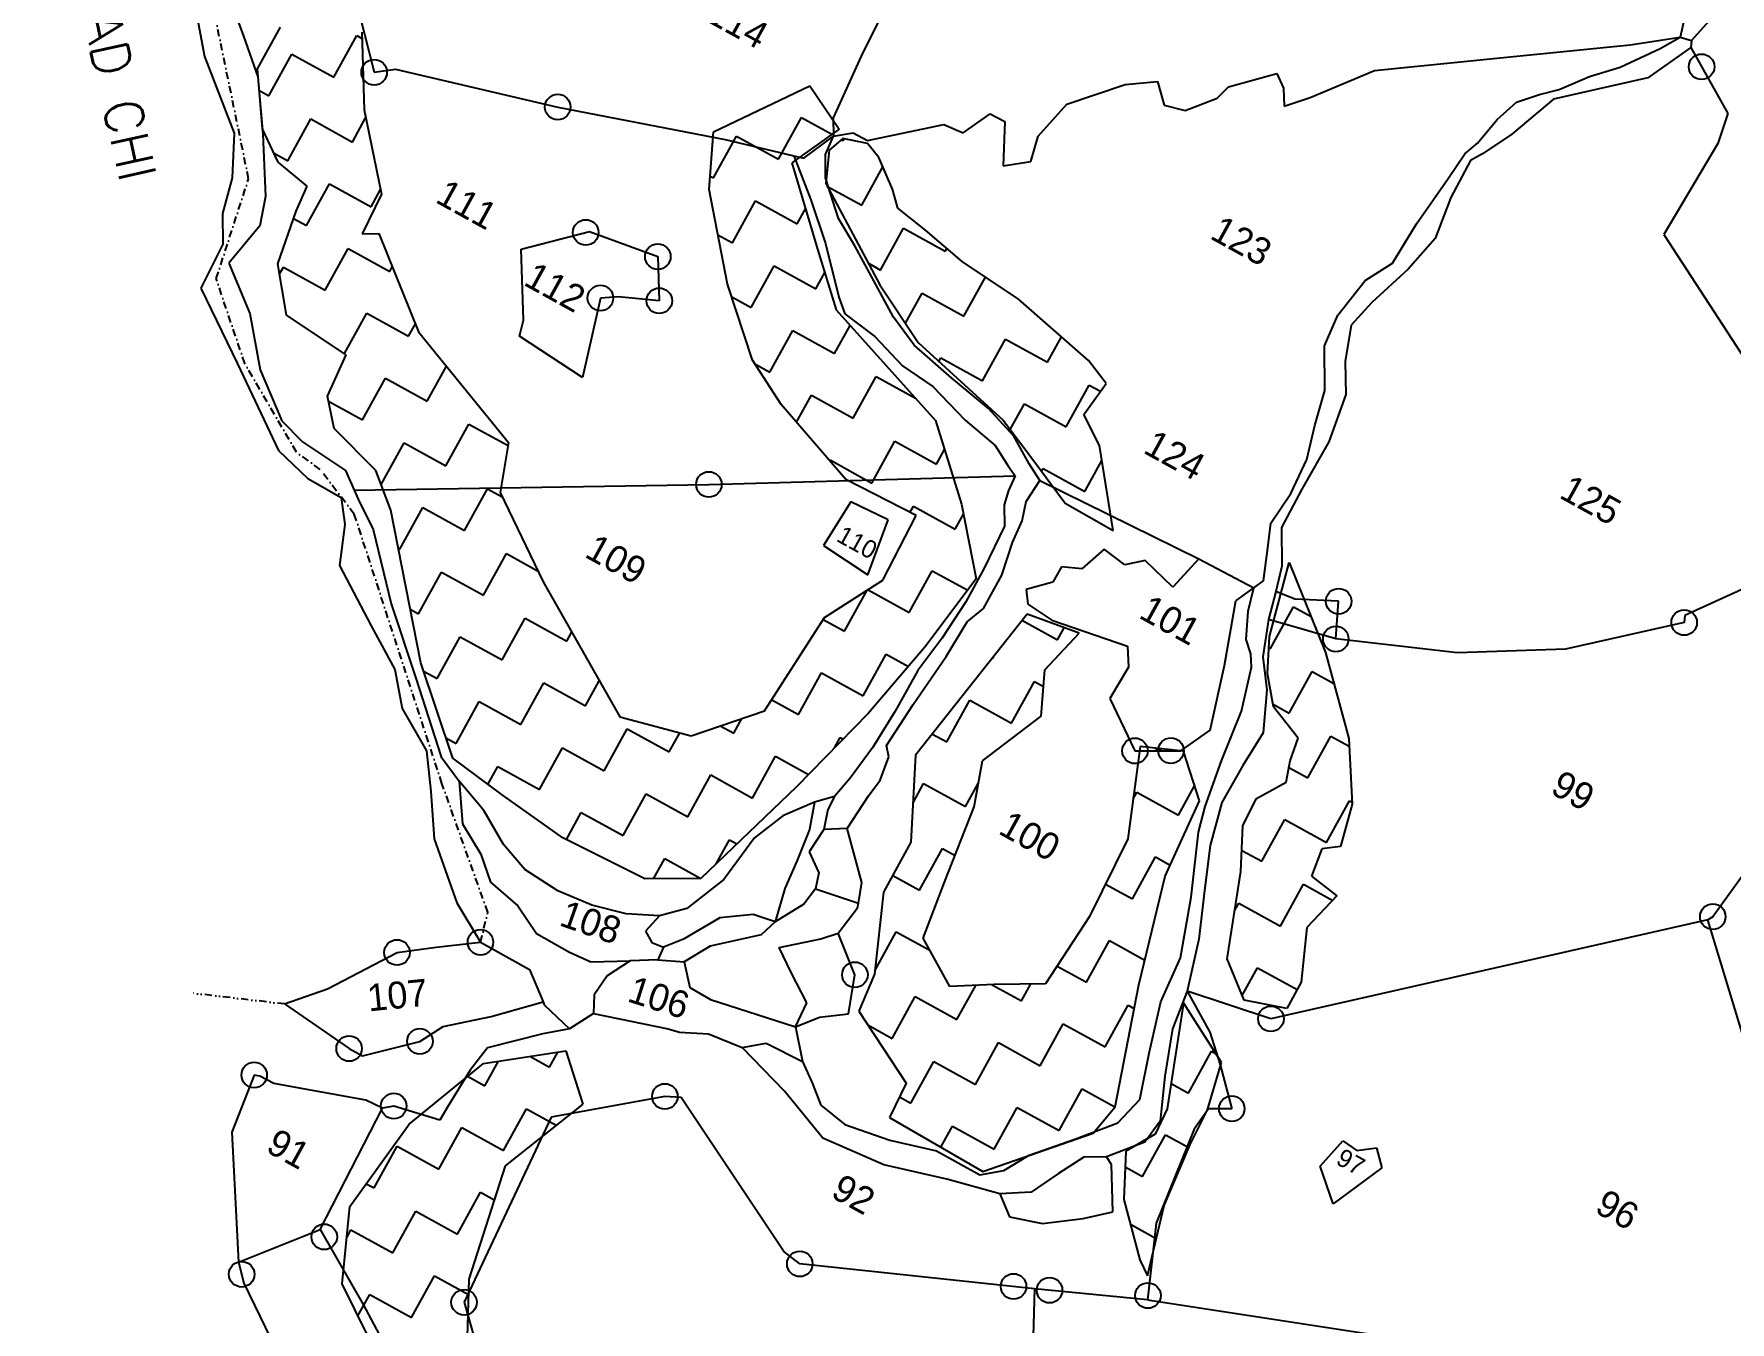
# Model space of a CAD drawing. Header units: metres. Extents: x 322054 to 327919, y 1839216 to 1844053.
# Drawn here: x 322744 to 323923, y 1840027 to 1840922 of the extents above; entities that cross this region are included whole.
import ezdxf

# ---------------------------------------------------------------- set-up
doc = ezdxf.new("R2010")
doc.units = ezdxf.units.M
doc.header["$MEASUREMENT"] = 0
doc.linetypes.add('DASHDOT', pattern=[1, 0.5, -0.25, 0, -0.25])
doc.linetypes.add('DIVIDE', pattern=[1.25, 0.5, -0.25, 0, -0.25, 0, -0.25])
for name, color, linetype in [('POLY_HATCH', 12, 'Continuous'), ('POLY_PARCEL', 6, 'Continuous'), ('POLY_WATER', 4, 'Continuous'), ('TEXT_MAPOUT', 7, 'Continuous'), ('TEXT_PARCEL', 7, 'Continuous'), ('V_BOUND_LINE', 7, 'Continuous'), ('V_BOUND_STREAM_LINE', 7, 'DASHDOT'), ('V_DIVIDE_LINE', 7, 'DIVIDE')]:
    doc.layers.add(name, color=color, linetype=linetype)
doc.styles.get("Standard").update_dxf_attribs({"font": 'simplex.shx'})
doc.styles.add('TEXT_MAP', font='', dxfattribs={"height": 2.5})
doc.styles.get('TEXT_MAP').set_extended_font_data('Kruti Dev 050')

msp = doc.modelspace()

# ---------------------------------------------------------------- linework, layer by layer
for centre in [(322980.4, 1840895.8), (323903.2, 1840899.6), (323108, 1840871.6), (323127.5, 1840784.4), (323177.6, 1840767.6), (323137.7, 1840738.8), (323178.6, 1840736.9), (323213.1, 1840609.2), (323650.9, 1840528), (323891.1, 1840513.2), (323648.9, 1840501.8), (323509.3, 1840424), (323534.3, 1840424.1), (323911, 1840308.7), (323054.3, 1840290.9), (322996.3, 1840283.8), (323314.6, 1840268.3), (323603.8, 1840237.7), (323012.2, 1840222), (322963, 1840217), (322897, 1840198.6), (322994, 1840177), (323182.5, 1840183.7), (323576.6, 1840175.2), (322945.7, 1840086.1), (323276.3, 1840067.3), (322888.3, 1840060.1), (323424.9, 1840051.6), (323449.9, 1840049), (323518.3, 1840045.3), (323042.9, 1840040.6)]:
    msp.add_circle(centre, 8.88)
at = {"layer": 'POLY_HATCH'}
for p, q in [((322899.3, 1840898.1), (322915.3, 1840927.1)), ((322971.8, 1840923.6), (322973.4, 1840869.7)), ((322902.8, 1840856.4), (322899.3, 1840898.1)), ((323216.3, 1840854.3), (323283.3, 1840886.4)), ((323283.3, 1840886.4), (323303.6, 1840856.3)), ((322973.4, 1840869.7), (322985.5, 1840811)), ((322913.7, 1840833.3), (322902.8, 1840856.4)), ((323213.2, 1840814.3), (323216.3, 1840854.3)), ((323303.6, 1840856.3), (323270.7, 1840832.8)), ((323306.3, 1840849.8), (323296.6, 1840841.7)), ((323323.3, 1840846.3), (323306.3, 1840849.8)), ((323331.3, 1840836.6), (323323.3, 1840846.3)), ((322933.8, 1840816.6), (322913.7, 1840833.3)), ((323270.7, 1840832.8), (323288.7, 1840772.7)), ((323296.6, 1840841.7), (323294.3, 1840818.4)), ((323340.7, 1840814.5), (323331.3, 1840836.6)), ((322926.1, 1840799.1), (322933.8, 1840816.6)), ((322985.5, 1840811), (322972.1, 1840783.4)), ((323226.1, 1840748.5), (323213.2, 1840814.3)), ((323294.3, 1840818.4), (323332, 1840747.9)), ((323344.5, 1840801.2), (323340.7, 1840814.5)), ((322913.5, 1840762.5), (322926.1, 1840799.1)), ((323363.6, 1840786), (323344.5, 1840801.2)), ((322972.1, 1840783.4), (322983.6, 1840783.6)), ((322983.6, 1840783.6), (323011.3, 1840715.4)), ((323389.1, 1840764.3), (323363.6, 1840786)), ((323288.7, 1840772.7), (323301.5, 1840730.6)), ((322919.5, 1840727), (322913.5, 1840762.5)), ((323428.4, 1840738), (323389.1, 1840764.3)), ((323243.5, 1840695.7), (323226.1, 1840748.5)), ((323332, 1840747.9), (323358.6, 1840708)), ((323477, 1840695.4), (323428.4, 1840738)), ((322961, 1840699.4), (322919.5, 1840727)), ((323301.5, 1840730.6), (323370.7, 1840653.7)), ((323011.3, 1840715.4), (323073.9, 1840638.3)), ((323358.6, 1840708), (323417.7, 1840653.8)), ((322948, 1840670.6), (322961, 1840699.4)), ((323263.4, 1840664.9), (323243.5, 1840695.7)), ((323489.2, 1840679.3), (323477, 1840695.4)), ((323473.8, 1840657.9), (323489.2, 1840679.3)), ((322952.7, 1840648.2), (322948, 1840670.6)), ((323308.4, 1840612.6), (323263.4, 1840664.9)), ((323370.7, 1840653.7), (323388.8, 1840595.4)), ((323417.7, 1840653.8), (323438.4, 1840626.6)), ((323484.7, 1840636.2), (323473.8, 1840657.9)), ((322981.5, 1840618.8), (322952.7, 1840648.2)), ((323073.9, 1840638.3), (323068, 1840603.7)), ((323494.2, 1840577.1), (323484.7, 1840636.2)), ((322991.9, 1840591.3), (322981.5, 1840618.8)), ((323438.4, 1840626.6), (323460.8, 1840596.1)), ((323357.1, 1840587.6), (323308.4, 1840612.6)), ((323068, 1840603.7), (323097.8, 1840541.4)), ((323388.8, 1840595.4), (323398.9, 1840543.5)), ((323460.8, 1840596.1), (323494.2, 1840577.1)), ((323012.9, 1840485.1), (322991.9, 1840591.3)), ((323334.1, 1840542.6), (323357.1, 1840587.6)), ((323602.8, 1840503.5), (323616.6, 1840554.9)), ((323616.6, 1840554.9), (323641.8, 1840492.4)), ((323097.8, 1840541.4), (323151.1, 1840447.7)), ((323293.4, 1840516.8), (323334.1, 1840542.6)), ((323398.9, 1840543.5), (323363.2, 1840496)), ((323251.8, 1840451.7), (323293.4, 1840516.8)), ((323434.4, 1840519), (323356.7, 1840420.9)), ((323470.6, 1840505.7), (323434.4, 1840519)), ((323446.6, 1840480.4), (323470.6, 1840505.7)), ((323601.5, 1840477.8), (323602.8, 1840503.5)), ((323363.2, 1840496), (323323.8, 1840449.9)), ((323641.8, 1840492.4), (323658, 1840432.6)), ((323035.1, 1840419), (323012.9, 1840485.1)), ((323444, 1840448.2), (323446.6, 1840480.4)), ((323605.6, 1840454.5), (323601.5, 1840477.8)), ((323622.8, 1840432.7), (323605.6, 1840454.5)), ((323151.1, 1840447.7), (323200.7, 1840434.5)), ((323200.7, 1840434.5), (323251.8, 1840451.7)), ((323323.8, 1840449.9), (323273.9, 1840398.9)), ((323403.3, 1840417), (323444, 1840448.2)), ((323617.2, 1840417.1), (323622.8, 1840432.7)), ((323658, 1840432.6), (323660.3, 1840386.9)), ((323069.3, 1840393.5), (323035.1, 1840419)), ((323356.7, 1840420.9), (323353.6, 1840360.5)), ((323512.9, 1840427), (323504.4, 1840362.9)), ((323543, 1840423.8), (323512.9, 1840427)), ((323554.1, 1840389.2), (323543, 1840423.8)), ((323397.4, 1840385), (323403.3, 1840417)), ((323614.3, 1840402.3), (323617.2, 1840417.1)), ((323273.9, 1840398.9), (323207.5, 1840335.2)), ((323593.9, 1840390.8), (323614.3, 1840402.3)), ((323111.5, 1840363.6), (323069.3, 1840393.5)), ((323376.9, 1840332.6), (323397.4, 1840385)), ((323530.3, 1840336.9), (323554.1, 1840389.2)), ((323584.3, 1840372.2), (323593.9, 1840390.8)), ((323660.3, 1840386.9), (323652.2, 1840357.4)), ((323583, 1840340.2), (323584.3, 1840372.2)), ((323168.6, 1840334.9), (323111.5, 1840363.6)), ((323353.6, 1840360.5), (323334.5, 1840325.8)), ((323504.4, 1840362.9), (323477.8, 1840308.8)), ((323639.1, 1840355.9), (323632.1, 1840336.9)), ((323652.2, 1840357.4), (323639.1, 1840355.9)), ((323207.5, 1840335.2), (323168.6, 1840334.9)), ((323512.1, 1840261.4), (323530.3, 1840336.9)), ((323573.5, 1840279.3), (323583, 1840340.2)), ((323632.1, 1840336.9), (323649.7, 1840323.1)), ((323334.5, 1840325.8), (323328.2, 1840268.8)), ((323362.1, 1840293.8), (323376.9, 1840332.6)), ((323649.7, 1840323.1), (323628.8, 1840301.2)), ((323477.8, 1840308.8), (323447, 1840262)), ((323628.8, 1840301.2), (323624.8, 1840263.1)), ((323380.5, 1840260.1), (323362.1, 1840293.8)), ((323585.2, 1840250.6), (323573.5, 1840279.3)), ((323328.2, 1840268.8), (323317.3, 1840243)), ((323411.5, 1840261.5), (323380.5, 1840260.1)), ((323447, 1840262), (323411.5, 1840261.5)), ((323495.5, 1840176.6), (323512.1, 1840261.4)), ((323624.8, 1840263.1), (323614.8, 1840244.8)), ((323317.3, 1840243), (323350.2, 1840193)), ((323543, 1840248.8), (323531.8, 1840175)), ((323569.4, 1840207.2), (323543, 1840248.8)), ((323543, 1840248.8), (323543, 1840248.8)), ((323614.8, 1840244.8), (323585.2, 1840250.6)), ((323004.8, 1840164.5), (323056.4, 1840206.7)), ((323056.4, 1840206.7), (323113.6, 1840215.4)), ((323113.6, 1840215.4), (323125.4, 1840178.3)), ((323113.6, 1840215.4), (323113.6, 1840215.4)), ((323559.8, 1840174.5), (323569.4, 1840207.2)), ((323350.2, 1840193), (323338.7, 1840169.1)), ((323125.4, 1840178.3), (323071.5, 1840135.5)), ((323480.3, 1840158.1), (323495.5, 1840176.6)), ((323531.8, 1840175), (323523.3, 1840157.5)), ((323547.6, 1840150.2), (323559.8, 1840174.5)), ((322963.4, 1840107.1), (323004.8, 1840164.5)), ((323338.7, 1840169.1), (323403.6, 1840131.6)), ((323403.6, 1840131.6), (323480.3, 1840158.1)), ((323523.3, 1840157.5), (323503, 1840145.6)), ((323529.6, 1840108), (323547.6, 1840150.2)), ((323071.5, 1840135.5), (323046.2, 1840056.7)), ((323503, 1840145.6), (323501.5, 1840112.1)), ((323501.5, 1840112.1), (323512.7, 1840070)), ((322958.1, 1840053.5), (322963.4, 1840107.1)), ((323517.9, 1840059), (323529.6, 1840108)), ((323512.7, 1840070), (323517.9, 1840059)), ((323030.5, 1839906.7), (322958.1, 1840053.5)), ((323046.2, 1840056.7), (323044.3, 1839991.1))]:
    msp.add_line(p, q, dxfattribs=at)
at = {"layer": 'POLY_HATCH', "linetype": 'Continuous'}
for p, q in [((322952.3, 1840892.3), (322968.3, 1840921.3)), ((322968.3, 1840921.3), (322971.9, 1840919.3)), ((322907.2, 1840879.3), (322923.2, 1840908.3)), ((322923.2, 1840908.3), (322952.3, 1840892.3)), ((322900.6, 1840883), (322907.2, 1840879.3)), ((322920.3, 1840834.3), (322936.3, 1840863.3)), ((322936.3, 1840863.3), (322965.3, 1840847.3)), ((322965.3, 1840847.3), (322974.5, 1840864.1)), ((323261.4, 1840835.3), (323277.4, 1840864.3)), ((323277.4, 1840864.3), (323298.5, 1840852.7)), ((323216.4, 1840822.3), (323232.4, 1840851.3)), ((323232.4, 1840851.3), (323261.4, 1840835.3)), ((323305.3, 1840848.9), (323306.4, 1840848.3)), ((323306.4, 1840848.3), (323307.1, 1840849.6)), ((322910.8, 1840839.5), (322920.3, 1840834.3)), ((323213.9, 1840823.6), (323216.4, 1840822.3)), ((323319.4, 1840803.3), (323334.1, 1840830)), ((322933.3, 1840789.3), (322949.3, 1840818.3)), ((322949.3, 1840818.3), (322978.3, 1840802.3)), ((322978.3, 1840802.3), (322984.8, 1840814.2)), ((323295.2, 1840816.6), (323319.4, 1840803.3)), ((323229.4, 1840777.3), (323245.4, 1840806.3)), ((323245.4, 1840806.3), (323274.4, 1840790.3)), ((323274.4, 1840790.3), (323280.2, 1840800.9)), ((322924.4, 1840794.2), (322933.3, 1840789.3)), ((323332.4, 1840758.3), (323348.4, 1840787.3)), ((323348.4, 1840787.3), (323377.4, 1840771.3)), ((322946.3, 1840744.3), (322962.3, 1840773.3)), ((322962.3, 1840773.3), (322991.3, 1840757.3)), ((323219.4, 1840782.8), (323229.4, 1840777.3)), ((323377.4, 1840771.3), (323378.5, 1840773.3)), ((322914.7, 1840755.6), (322917.3, 1840760.3)), ((322917.3, 1840760.3), (322946.3, 1840744.3)), ((322991.3, 1840757.3), (322993, 1840760.4)), ((323242.4, 1840732.3), (323258.4, 1840761.3)), ((323258.4, 1840761.3), (323287.4, 1840745.3)), ((323324, 1840763), (323332.4, 1840758.3)), ((323287.4, 1840745.3), (323293.6, 1840756.6)), ((323390.4, 1840726.3), (323405.4, 1840753.4)), ((323229.1, 1840739.6), (323242.4, 1840732.3)), ((323349.8, 1840721.3), (323361.4, 1840742.3)), ((323361.4, 1840742.3), (323390.4, 1840726.3)), ((322959.8, 1840700.2), (322975.3, 1840728.3)), ((322975.3, 1840728.3), (323004.3, 1840712.3)), ((323004.3, 1840712.3), (323009.1, 1840720.9)), ((323255.4, 1840687.3), (323271.4, 1840716.3)), ((323271.4, 1840716.3), (323300.4, 1840700.3)), ((323300.4, 1840700.3), (323311.2, 1840719.8)), ((323403.4, 1840681.3), (323419.4, 1840710.3)), ((323419.4, 1840710.3), (323448.4, 1840694.3)), ((323448.4, 1840694.3), (323458.2, 1840711.9)), ((323017.3, 1840667.2), (323030.7, 1840691.5)), ((323245.4, 1840692.8), (323255.4, 1840687.3)), ((323373, 1840694.8), (323374.4, 1840697.3)), ((323374.4, 1840697.3), (323403.4, 1840681.3)), ((322972.3, 1840654.2), (322988.3, 1840683.2)), ((322988.3, 1840683.2), (323017.3, 1840667.2)), ((323313.4, 1840655.3), (323329.4, 1840684.3)), ((323329.4, 1840684.3), (323356.7, 1840669.2)), ((323461.4, 1840649.3), (323477.5, 1840678.3)), ((323477.5, 1840678.3), (323485.3, 1840674)), ((322948.7, 1840667.2), (322972.3, 1840654.2)), ((323274, 1840652.5), (323284.4, 1840671.3)), ((323284.4, 1840671.3), (323313.4, 1840655.3)), ((323422.6, 1840647.4), (323432.4, 1840665.3)), ((323432.4, 1840665.3), (323461.4, 1840649.3)), ((323030.3, 1840622.2), (323046.3, 1840651.2)), ((323046.3, 1840651.2), (323073.5, 1840636.2)), ((322985.3, 1840609.2), (323001.3, 1840638.2)), ((323001.3, 1840638.2), (323030.3, 1840622.2)), ((323326.4, 1840610.2), (323342.4, 1840639.3)), ((323342.4, 1840639.3), (323371.4, 1840623.3)), ((323371.4, 1840623.3), (323377, 1840633.4)), ((323297.1, 1840625.7), (323297.4, 1840626.3)), ((323297.4, 1840626.3), (323326.4, 1840610.2)), ((323444.4, 1840618.4), (323445.4, 1840620.3)), ((323445.4, 1840620.3), (323474.5, 1840604.3)), ((323474.5, 1840604.3), (323486.3, 1840625.8)), ((322985.1, 1840609.3), (322985.3, 1840609.2)), ((323043.3, 1840577.2), (323059.3, 1840606.2)), ((323059.3, 1840606.2), (323069.5, 1840600.6)), ((322998.3, 1840564.2), (323014.3, 1840593.2)), ((323014.3, 1840593.2), (323043.3, 1840577.2)), ((323352.9, 1840589.8), (323355.4, 1840594.2)), ((323355.4, 1840594.2), (323384.4, 1840578.2)), ((323384.4, 1840578.2), (323390.1, 1840588.5)), ((322997.1, 1840564.8), (322998.3, 1840564.2)), ((323056.3, 1840532.2), (323072.3, 1840561.2)), ((323072.3, 1840561.2), (323094, 1840549.2)), ((323011.3, 1840519.2), (323027.3, 1840548.2)), ((323027.3, 1840548.2), (323056.3, 1840532.2)), ((323352.4, 1840520.2), (323368.4, 1840549.2)), ((323368.4, 1840549.2), (323393, 1840535.7)), ((323307.4, 1840507.2), (323323.1, 1840535.6)), ((323323.8, 1840536), (323352.4, 1840520.2)), ((323603.5, 1840495.2), (323619.5, 1840524.2)), ((323619.5, 1840524.2), (323631.7, 1840517.5)), ((323005.5, 1840522.4), (323011.3, 1840519.2)), ((323069.3, 1840487.2), (323085.3, 1840516.2)), ((323085.3, 1840516.2), (323114.3, 1840500.2)), ((323292.5, 1840515.4), (323307.4, 1840507.2)), ((323431, 1840514.7), (323455.5, 1840501.2)), ((323024.3, 1840474.2), (323040.3, 1840503.2)), ((323040.3, 1840503.2), (323069.3, 1840487.2)), ((323114.3, 1840500.2), (323117.7, 1840506.3)), ((323455.5, 1840501.2), (323460.1, 1840509.6)), ((323320.4, 1840462.2), (323336.4, 1840491.2)), ((323336.4, 1840491.2), (323351.9, 1840482.7)), ((323410.1, 1840488.4), (323410.4, 1840488.2)), ((323410.4, 1840488.2), (323411.5, 1840490.1)), ((323602.4, 1840495.9), (323603.5, 1840495.2)), ((323014.8, 1840479.4), (323024.3, 1840474.2)), ((323275.4, 1840449.2), (323291.4, 1840478.2)), ((323291.4, 1840478.2), (323320.4, 1840462.2)), ((323616.5, 1840450.2), (323632.5, 1840479.2)), ((323632.5, 1840479.2), (323647.6, 1840470.9)), ((323082.3, 1840442.2), (323098.3, 1840471.2)), ((323098.3, 1840471.2), (323127.4, 1840455.2)), ((323127.4, 1840455.2), (323136.9, 1840472.6)), ((323423.5, 1840443.2), (323439.5, 1840472.2)), ((323439.5, 1840472.2), (323445.7, 1840468.8)), ((323037.3, 1840429.2), (323053.3, 1840458.2)), ((323053.3, 1840458.2), (323082.3, 1840442.2)), ((323256.8, 1840459.5), (323275.4, 1840449.2)), ((323378.4, 1840430.2), (323394.4, 1840459.2)), ((323394.4, 1840459.2), (323423.5, 1840443.2)), ((323605.3, 1840456.4), (323616.5, 1840450.2)), ((323221, 1840441.4), (323230.4, 1840436.2)), ((323230.4, 1840436.2), (323236, 1840446.4)), ((323030.3, 1840433), (323037.3, 1840429.2)), ((323140.4, 1840410.2), (323156.4, 1840439.2)), ((323156.4, 1840439.2), (323185.4, 1840423.2)), ((323185.4, 1840423.2), (323192.8, 1840436.6)), ((323300.5, 1840426), (323304.4, 1840433.2)), ((323304.4, 1840433.2), (323306.4, 1840432.1)), ((323368.5, 1840435.7), (323378.4, 1840430.2)), ((323629.5, 1840405.2), (323645.5, 1840434.2)), ((323645.5, 1840434.2), (323658.2, 1840427.2)), ((323095.3, 1840397.2), (323111.4, 1840426.2)), ((323111.4, 1840426.2), (323140.4, 1840410.2)), ((323243.4, 1840391.2), (323259.4, 1840420.2)), ((323259.4, 1840420.2), (323282.4, 1840407.5)), ((323523.4, 1840425.9), (323526.5, 1840424.2)), ((323526.5, 1840424.2), (323527.2, 1840425.5)), ((323059.5, 1840400.7), (323066.3, 1840413.2)), ((323066.3, 1840413.2), (323095.3, 1840397.2)), ((323198.4, 1840378.2), (323214.4, 1840407.2)), ((323214.4, 1840407.2), (323243.4, 1840391.2)), ((323616.3, 1840412.5), (323629.5, 1840405.2)), ((323153.4, 1840365.1), (323169.4, 1840394.2)), ((323169.4, 1840394.2), (323198.4, 1840378.2)), ((323355, 1840387.8), (323362.4, 1840401.2)), ((323362.4, 1840401.2), (323391.4, 1840385.2)), ((323391.4, 1840385.2), (323400.4, 1840401.4)), ((323508, 1840390.8), (323510.5, 1840395.2)), ((323510.5, 1840395.2), (323539.5, 1840379.2)), ((323539.5, 1840379.2), (323550.8, 1840399.6)), ((323642.5, 1840360.2), (323658.5, 1840389.2)), ((323658.5, 1840389.2), (323660.2, 1840388.3)), ((323114, 1840362.3), (323124.4, 1840381.2)), ((323124.4, 1840381.2), (323153.4, 1840365.1)), ((323597.5, 1840347.2), (323613.5, 1840376.2)), ((323613.5, 1840376.2), (323642.5, 1840360.2)), ((323218.1, 1840345.4), (323227.4, 1840362.2)), ((323227.4, 1840362.2), (323232.6, 1840359.3)), ((323174.5, 1840334.9), (323182.4, 1840349.1)), ((323182.4, 1840349.1), (323207.6, 1840335.2)), ((323359.4, 1840327.2), (323375.4, 1840356.2)), ((323375.4, 1840356.2), (323384.2, 1840351.3)), ((323507.5, 1840321.2), (323523.5, 1840350.2)), ((323523.5, 1840350.2), (323533.7, 1840344.5)), ((323583.6, 1840354.8), (323597.5, 1840347.2)), ((323340.9, 1840337.4), (323359.4, 1840327.2)), ((323488.9, 1840331.4), (323507.5, 1840321.2)), ((323610.5, 1840302.2), (323626.5, 1840331.2)), ((323626.5, 1840331.2), (323646.8, 1840320)), ((323578.8, 1840313.3), (323581.5, 1840318.2)), ((323581.5, 1840318.2), (323610.5, 1840302.2)), ((323328.5, 1840271), (323343.4, 1840298.1)), ((323343.4, 1840298.1), (323366.8, 1840285.3)), ((323475.5, 1840263.1), (323491.5, 1840292.2)), ((323491.5, 1840292.2), (323516.2, 1840278.5)), ((323455.1, 1840274.4), (323475.5, 1840263.1)), ((323583.9, 1840253.8), (323594.5, 1840273.2)), ((323594.5, 1840273.2), (323622, 1840258)), ((323340.4, 1840224.1), (323356.4, 1840253.1)), ((323356.4, 1840253.1), (323385.5, 1840237.1)), ((323385.5, 1840237.1), (323398.6, 1840260.9)), ((323410, 1840261.4), (323430.5, 1840250.1)), ((323430.5, 1840250.1), (323437, 1840261.9)), ((323488.5, 1840218.1), (323504.5, 1840247.1)), ((323504.5, 1840247.1), (323508.9, 1840244.7)), ((323542.9, 1840248.1), (323543.1, 1840248.5)), ((323323.6, 1840233.4), (323340.4, 1840224.1)), ((323443.5, 1840205.1), (323459.5, 1840234.1)), ((323459.5, 1840234.1), (323488.5, 1840218.1)), ((323398.5, 1840192.1), (323414.5, 1840221.1)), ((323414.5, 1840221.1), (323443.5, 1840205.1)), ((323057.4, 1840191.1), (323066.8, 1840208.3)), ((323088.7, 1840211.6), (323102.4, 1840204.1)), ((323102.4, 1840204.1), (323108.1, 1840214.6)), ((323353.5, 1840179.1), (323369.5, 1840208.1)), ((323369.5, 1840208.1), (323398.5, 1840192.1)), ((323546.5, 1840186.1), (323562.5, 1840215.1)), ((323562.5, 1840215.1), (323565.4, 1840213.6)), ((323045.4, 1840197.7), (323057.4, 1840191.1)), ((323345.6, 1840183.4), (323353.5, 1840179.1)), ((323456.5, 1840160.1), (323472.5, 1840189.1)), ((323472.5, 1840189.1), (323495.4, 1840176.5)), ((323534.5, 1840192.8), (323546.5, 1840186.1)), ((323070.4, 1840146.1), (323086.4, 1840175.1)), ((323086.4, 1840175.1), (323107, 1840163.7)), ((323411.5, 1840147.1), (323427.5, 1840176.1)), ((323427.5, 1840176.1), (323456.5, 1840160.1)), ((323025.3, 1840133.1), (323041.3, 1840162.1)), ((323041.3, 1840162.1), (323070.4, 1840146.1)), ((323374.4, 1840148.5), (323382.5, 1840163.1)), ((323382.5, 1840163.1), (323411.5, 1840147.1)), ((322980.3, 1840120.1), (322996.3, 1840149.1)), ((322996.3, 1840149.1), (323025.3, 1840133.1)), ((323514.5, 1840128.1), (323530.5, 1840157.1)), ((323530.5, 1840157.1), (323546.7, 1840148.2)), ((323502.5, 1840134.7), (323514.5, 1840128.1)), ((322974.9, 1840123), (322980.3, 1840120.1)), ((323038.4, 1840088), (323054.4, 1840117.1)), ((323054.4, 1840117.1), (323063.9, 1840111.8)), ((322993.3, 1840075), (323009.3, 1840104)), ((323009.3, 1840104), (323038.4, 1840088)), ((322961.3, 1840085.5), (322964.3, 1840091)), ((322964.3, 1840091), (322993.3, 1840075)), ((323506.1, 1840094.9), (323524.1, 1840085)), ((323006.3, 1840030), (323022.4, 1840059)), ((323022.4, 1840059), (323045.9, 1840046.1)), ((322969.1, 1840031.1), (322977.3, 1840046)), ((322977.3, 1840046), (323006.3, 1840030))]:
    msp.add_line(p, q, dxfattribs=at)
at = {"layer": 'POLY_PARCEL'}
for p, q in [((323896.2, 1840917.9), (323951.8, 1840980.3)), ((322966.1, 1840952.5), (322980.4, 1840895.8)), ((323331.8, 1840932.8), (323318.9, 1840907)), ((323891.2, 1840932.5), (323888.2, 1840920.1)), ((323758.6, 1840905.3), (323853.5, 1840914.8)), ((323853.5, 1840914.8), (323888.2, 1840920.1)), ((323895.7, 1840912.9), (323921.5, 1840867)), ((323318.9, 1840907), (323299.5, 1840864.2)), ((323675.8, 1840897), (323758.6, 1840905.3)), ((322980.4, 1840895.8), (322995.2, 1840897.9)), ((322995.2, 1840897.9), (323108, 1840871.6)), ((323502.6, 1840887.3), (323525, 1840889.4)), ((323525, 1840889.4), (323529.6, 1840872.8)), ((323574.4, 1840885.6), (323608, 1840894.9)), ((323608, 1840894.9), (323612.5, 1840884.8)), ((323631, 1840878.2), (323675.8, 1840897)), ((323462, 1840873.6), (323502.6, 1840887.3)), ((323544.2, 1840869.2), (323566.4, 1840877.8)), ((323566.4, 1840877.8), (323574.4, 1840885.6)), ((323612.5, 1840884.8), (323613, 1840872.3)), ((323613, 1840872.3), (323631, 1840878.2)), ((323108, 1840871.6), (323224.4, 1840849)), ((323389.8, 1840853.6), (323408.6, 1840866.9)), ((323408.6, 1840866.9), (323418.9, 1840861.5)), ((323441.9, 1840851.3), (323462, 1840873.6)), ((323529.6, 1840872.8), (323544.2, 1840869.2)), ((323921.5, 1840867), (323914.6, 1840846.2)), ((323299.5, 1840864.2), (323299.8, 1840851.4)), ((323323.4, 1840848.4), (323376.4, 1840859.4)), ((323376.4, 1840859.4), (323389.8, 1840853.6)), ((323418.9, 1840861.5), (323417.6, 1840830.7)), ((323224.4, 1840849), (323272.1, 1840837.6)), ((323279.1, 1840836.1), (323299.8, 1840851.4)), ((323299.8, 1840851.4), (323313.5, 1840853.7)), ((323313.5, 1840853.7), (323323.4, 1840848.4)), ((323436.8, 1840833.7), (323441.9, 1840851.3)), ((323914.6, 1840846.2), (323877, 1840783.1)), ((323272.1, 1840837.6), (323279.1, 1840836.1)), ((323417.6, 1840830.7), (323436.8, 1840833.7)), ((323082.6, 1840772.8), (323130.2, 1840785.1)), ((323130.2, 1840785.1), (323177.6, 1840767.6)), ((323084.3, 1840723.5), (323082.6, 1840772.8)), ((323877, 1840783.1), (323939.9, 1840686.1)), ((323177.6, 1840767.6), (323178.6, 1840736.9)), ((323137.7, 1840738.8), (323125.3, 1840683.6)), ((323150.2, 1840739.6), (323137.7, 1840738.8)), ((323178.6, 1840736.9), (323150.2, 1840739.6)), ((323081.4, 1840712.2), (323084.3, 1840723.5)), ((323125.3, 1840683.6), (323081.4, 1840712.2)), ((322966.5, 1840605.3), (323213.1, 1840609.2)), ((323213.1, 1840609.2), (323426.1, 1840615.1)), ((323443.2, 1840612), (323553.6, 1840557.4)), ((323311.7, 1840597.2), (323292.7, 1840566.8)), ((323337.7, 1840584.5), (323311.7, 1840597.2)), ((323323.5, 1840546.4), (323337.7, 1840584.5)), ((324012.3, 1840573), (323891.5, 1840518.1)), ((323292.7, 1840566.8), (323323.5, 1840546.4)), ((323487.8, 1840564.2), (323472.3, 1840550.6)), ((323502.2, 1840553.4), (323487.8, 1840564.2)), ((323458.3, 1840552), (323452.3, 1840541.2)), ((323472.3, 1840550.6), (323458.3, 1840552)), ((323516.4, 1840556.4), (323502.2, 1840553.4)), ((323535.7, 1840537.8), (323516.4, 1840556.4)), ((323553.6, 1840557.4), (323535.7, 1840537.8)), ((323553.6, 1840557.4), (323591.9, 1840537.4)), ((323452.3, 1840541.2), (323433.7, 1840536.1)), ((323433.7, 1840536.1), (323434.8, 1840525.9)), ((323579.4, 1840528.4), (323591.9, 1840537.4)), ((323434.8, 1840525.9), (323451.5, 1840514.9)), ((323571.5, 1840483.4), (323579.4, 1840528.4)), ((323620.4, 1840529.5), (323607.2, 1840534.7)), ((323650.9, 1840528), (323620.4, 1840529.5)), ((323648.9, 1840501.8), (323650.9, 1840528)), ((323451.5, 1840514.9), (323504, 1840496.8)), ((323648.9, 1840501.8), (323602.1, 1840515.4)), ((323891.1, 1840513.2), (323808.6, 1840494.6)), ((323891.5, 1840518.1), (323891.1, 1840513.2)), ((323733.6, 1840492.1), (323648.9, 1840501.8)), ((323504, 1840496.8), (323504.9, 1840482.1)), ((323808.6, 1840494.6), (323733.6, 1840492.1)), ((323504.9, 1840482.1), (323491.8, 1840460.3)), ((323561.5, 1840438.4), (323571.5, 1840483.4)), ((323491.8, 1840460.3), (323509.3, 1840424)), ((323541.1, 1840424.1), (323561.5, 1840438.4)), ((324006.1, 1840440.4), (323911, 1840308.7)), ((323509.3, 1840424), (323541.1, 1840424.1)), ((323047, 1840394.1), (323039.6, 1840402.9)), ((323056.7, 1840382.4), (323047, 1840394.1)), ((323070.4, 1840358.9), (323056.7, 1840382.4)), ((323286.5, 1840388.3), (323264.6, 1840378.7)), ((323286.5, 1840388.3), (323283.1, 1840369.2)), ((323300.5, 1840392.2), (323286.5, 1840388.3)), ((323264.6, 1840378.7), (323244.8, 1840363.4)), ((323085.1, 1840341.5), (323070.4, 1840358.9)), ((323244.8, 1840363.4), (323223.6, 1840334.5)), ((323283.1, 1840369.2), (323274.3, 1840347.2)), ((323293, 1840369.3), (323282.7, 1840353.7)), ((323309.3, 1840369.9), (323293, 1840369.3)), ((323319.5, 1840332.4), (323309.3, 1840369.9)), ((323274.3, 1840347.2), (323265.8, 1840328.4)), ((323282.7, 1840353.7), (323289.5, 1840339.2)), ((323108.2, 1840326.6), (323085.1, 1840341.5)), ((323289.5, 1840339.2), (323287.1, 1840328)), ((323131.8, 1840316.7), (323108.2, 1840326.6)), ((323223.6, 1840334.5), (323197.7, 1840314.3)), ((323265.8, 1840328.4), (323259.2, 1840305.1)), ((323287.1, 1840328), (323279.1, 1840317.3)), ((323287.1, 1840328), (323317.1, 1840318)), ((323317.1, 1840318), (323319.5, 1840332.4)), ((323155.6, 1840310.7), (323131.8, 1840316.7)), ((323197.7, 1840314.3), (323178.8, 1840309.3)), ((323279.1, 1840317.3), (323259.2, 1840305.1)), ((323303, 1840297.3), (323316.5, 1840314.8)), ((323316.5, 1840314.8), (323317.1, 1840318)), ((323178.8, 1840309.3), (323155.6, 1840310.7)), ((323178.8, 1840309.3), (323169.1, 1840298.6)), ((323220.7, 1840307.8), (323195.4, 1840293)), ((323243.8, 1840310.1), (323220.7, 1840307.8)), ((323259.2, 1840305.1), (323243.8, 1840310.1)), ((323259.2, 1840305.1), (323249.4, 1840296)), ((323907.6, 1840306.5), (323603.8, 1840237.7)), ((323911, 1840308.7), (323907.6, 1840306.5)), ((323987.6, 1840042.1), (323907.6, 1840306.5)), ((323169.1, 1840298.6), (323173.4, 1840290.8)), ((323173.4, 1840290.8), (323181.5, 1840287.6)), ((323195.4, 1840293), (323181.5, 1840287.6)), ((323214.1, 1840288.1), (323195.8, 1840277.3)), ((323249.4, 1840296), (323214.1, 1840288.1)), ((323261.9, 1840287.3), (323290.9, 1840293.3)), ((323290.9, 1840293.3), (323303, 1840297.3)), ((323314.6, 1840268.3), (323303, 1840297.3)), ((323158.3, 1840278), (323142.5, 1840267.5)), ((323177.5, 1840278.6), (323158.3, 1840278)), ((323181.5, 1840287.6), (323177.5, 1840278.6)), ((323177.5, 1840278.6), (323195.8, 1840277.3)), ((323195.8, 1840277.3), (323199.8, 1840259.5)), ((323270.4, 1840269.9), (323261.9, 1840287.3)), ((323142.5, 1840267.5), (323133.3, 1840254.3)), ((323281.1, 1840248.8), (323270.4, 1840269.9)), ((323310.1, 1840241.1), (323314.6, 1840268.3)), ((323133.3, 1840254.3), (323132.8, 1840241.4)), ((323199.8, 1840259.5), (323214.3, 1840251.2)), ((323603.8, 1840237.7), (323545.6, 1840257)), ((323545.6, 1840257), (323561.3, 1840228.3)), ((323132.8, 1840241.4), (323116.3, 1840230.6)), ((323132.8, 1840241.4), (323184.8, 1840230.6)), ((323214.3, 1840251.2), (323273.3, 1840232.2)), ((323273.3, 1840232.2), (323281.1, 1840248.8)), ((323289.9, 1840238.9), (323310.1, 1840241.1)), ((323184.8, 1840230.6), (323192.6, 1840228.3)), ((323273.3, 1840232.2), (323289.9, 1840238.9)), ((323273.3, 1840232.2), (323278.1, 1840208.1)), ((323192.6, 1840228.3), (323212.9, 1840227.2)), ((323212.9, 1840227.2), (323236.2, 1840217.7)), ((323561.3, 1840228.3), (323568.5, 1840205.6)), ((323568.5, 1840205.6), (323576.6, 1840175.2)), ((323182.5, 1840183.7), (323103.5, 1840169.2)), ((323193.8, 1840183), (323182.5, 1840183.7)), ((323265.1, 1840076), (323193.8, 1840183)), ((322942.8, 1840091.3), (322986.2, 1840175.6)), ((323560.4, 1840175), (323550.5, 1840161)), ((323576.6, 1840175.2), (323560.4, 1840175)), ((323103.5, 1840169.2), (323042.9, 1840040.6)), ((323550.5, 1840161), (323524, 1840095.6)), ((323638.1, 1840135.2), (323653.9, 1840152.9)), ((323653.9, 1840152.9), (323663.6, 1840146.1)), ((323663.6, 1840146.1), (323677.1, 1840147.9)), ((323677.1, 1840147.9), (323680.9, 1840134)), ((323493.1, 1840136.5), (323489.5, 1840141.7)), ((323493.9, 1840103.4), (323493.1, 1840136.5)), ((323647.1, 1840109), (323638.1, 1840135.2)), ((323680.9, 1840134), (323647.1, 1840109)), ((323415.4, 1840116), (323422.1, 1840100)), ((323422.1, 1840100), (323445, 1840095.4)), ((323473.4, 1840098.9), (323493.9, 1840103.4)), ((322886.1, 1840068.5), (322942.8, 1840091.3)), ((322942.8, 1840091.3), (322972.8, 1840039.1)), ((323445, 1840095.4), (323473.4, 1840098.9)), ((323524, 1840095.6), (323517.9, 1840042.2)), ((323276.3, 1840067.3), (323265.1, 1840076)), ((323439.5, 1840050), (323276.3, 1840067.3)), ((323042.9, 1840040.6), (323070.6, 1839943.8)), ((323439.5, 1840050), (323437, 1839965.2)), ((323517.9, 1840042.2), (323439.5, 1840050)), ((323517.9, 1840042.2), (323700.4, 1840014.3)), ((322972.8, 1840039.1), (323078.3, 1839840.7))]:
    msp.add_line(p, q, dxfattribs=at)
at = {"layer": 'POLY_WATER'}
for p, q in [((322853.3, 1840956.3), (322862.4, 1840906.7)), ((322878, 1840952.4), (322889.5, 1840920.9)), ((322889.5, 1840920.9), (322899.5, 1840892.6)), ((323895.7, 1840912.9), (323865.9, 1840891.8)), ((323874.4, 1840912.3), (323888.2, 1840920.1)), ((323888.2, 1840920.1), (323896.2, 1840917.9)), ((323896.2, 1840917.9), (323895.7, 1840912.9)), ((322862.4, 1840906.7), (322883, 1840853.5)), ((323846.6, 1840899.4), (323874.4, 1840912.3)), ((322899.5, 1840892.6), (322903.1, 1840852.7)), ((323804.3, 1840883.9), (323825.3, 1840892.8)), ((323865.9, 1840891.8), (323819.8, 1840881.5)), ((323825.3, 1840892.8), (323846.6, 1840899.4)), ((323774.5, 1840875), (323790.5, 1840880.4)), ((323790.5, 1840880.4), (323804.3, 1840883.9)), ((323819.8, 1840881.5), (323800.2, 1840877)), ((323761.2, 1840862.9), (323774.5, 1840875)), ((323800.2, 1840877), (323771.3, 1840852.8)), ((323747.4, 1840846.5), (323761.2, 1840862.9)), ((322883, 1840853.5), (322881.6, 1840822.3)), ((322903.1, 1840852.7), (322904.9, 1840809.5)), ((323294.2, 1840838.7), (323299.8, 1840851.4)), ((323738.7, 1840839.1), (323747.4, 1840846.5)), ((323771.3, 1840852.8), (323750.8, 1840839.1)), ((323272.1, 1840837.6), (323283.9, 1840807.2)), ((323294.2, 1840822.3), (323294.2, 1840838.7)), ((323727.1, 1840821.9), (323738.7, 1840839.1)), ((323742.6, 1840834.5), (323728.8, 1840808.7)), ((323750.8, 1840839.1), (323742.6, 1840834.5)), ((322881.6, 1840822.3), (322875, 1840797.6)), ((323303.2, 1840794), (323294.2, 1840822.3)), ((323705.1, 1840790.3), (323727.1, 1840821.9)), ((322904.9, 1840809.5), (322901, 1840789)), ((323283.9, 1840807.2), (323294.2, 1840776.7)), ((323728.8, 1840808.7), (323717.9, 1840780.3)), ((322875, 1840797.6), (322875.3, 1840776.3)), ((322901, 1840789), (322879.3, 1840763)), ((323314.6, 1840775.2), (323303.2, 1840794)), ((323688.4, 1840763), (323705.1, 1840790.3)), ((322875.3, 1840776.3), (322860, 1840745.7)), ((323294.2, 1840776.7), (323303.5, 1840739.4)), ((323326.2, 1840753.8), (323314.6, 1840775.2)), ((323717.9, 1840780.3), (323699.2, 1840758.8)), ((322879.3, 1840763), (322893.9, 1840728.1)), ((323669.4, 1840751), (323688.4, 1840763)), ((323341.5, 1840725.4), (323326.2, 1840753.8)), ((323650.4, 1840727), (323669.4, 1840751)), ((323699.2, 1840758.8), (323674, 1840735.6)), ((322860, 1840745.7), (322885.3, 1840693.1)), ((323303.5, 1840739.4), (323307.7, 1840727.9)), ((322893.9, 1840728.1), (322901.2, 1840689)), ((323307.7, 1840727.9), (323328.5, 1840712)), ((323355.7, 1840706.1), (323341.5, 1840725.4)), ((323641.1, 1840705.5), (323650.4, 1840727)), ((323674, 1840735.6), (323659.7, 1840720)), ((323659.7, 1840720), (323655.5, 1840694.6)), ((323328.5, 1840712), (323347.6, 1840691.7)), ((323382.1, 1840683.1), (323355.7, 1840706.1)), ((323641.2, 1840674.6), (323641.1, 1840705.5)), ((322885.3, 1840693.1), (322914, 1840632.8)), ((322901.2, 1840689), (322916.3, 1840653.4)), ((323347.6, 1840691.7), (323368.8, 1840677.4)), ((323655.5, 1840694.6), (323655.9, 1840671.8)), ((323368.8, 1840677.4), (323391.3, 1840653.8)), ((323407.5, 1840662), (323382.1, 1840683.1)), ((323634.4, 1840650.1), (323641.2, 1840674.6)), ((323655.9, 1840671.8), (323644, 1840638.8)), ((323391.3, 1840653.8), (323412.1, 1840636.3)), ((323425.1, 1840642.7), (323407.5, 1840662)), ((322916.3, 1840653.4), (322930.6, 1840638.9)), ((323435.8, 1840623.6), (323425.1, 1840642.7)), ((323628.7, 1840626.6), (323634.4, 1840650.1)), ((322914, 1840632.8), (322934.3, 1840613.4)), ((322930.6, 1840638.9), (322960.4, 1840618.8)), ((323412.1, 1840636.3), (323421.3, 1840621.7)), ((323644, 1840638.8), (323625.3, 1840605.9)), ((322960.4, 1840618.8), (322966.5, 1840605.3)), ((323421.3, 1840621.7), (323426.1, 1840615.1)), ((323443.2, 1840612), (323435.8, 1840623.6)), ((323617.7, 1840602.9), (323628.7, 1840626.6)), ((322934.3, 1840613.4), (322957.4, 1840600.1)), ((323426.1, 1840615.1), (323421.3, 1840605.1)), ((323433.7, 1840597.4), (323443.2, 1840612)), ((322957.4, 1840600.1), (322960.1, 1840581.3)), ((322966.5, 1840605.3), (322969.3, 1840599)), ((322969.3, 1840599), (322979.6, 1840578)), ((323421.3, 1840605.1), (323418.3, 1840595.1)), ((323418.3, 1840595.1), (323418.6, 1840580.1)), ((323430.9, 1840584), (323433.7, 1840597.4)), ((323603.8, 1840582.4), (323617.7, 1840602.9)), ((323625.3, 1840605.9), (323611.1, 1840579.3)), ((323424.1, 1840568.8), (323430.9, 1840584)), ((322960.1, 1840581.3), (322956.4, 1840552.9)), ((322979.6, 1840578), (322992.3, 1840526.1)), ((323418.6, 1840580.1), (323404.4, 1840551.1)), ((323601.6, 1840565.2), (323603.8, 1840582.4)), ((323611.1, 1840579.3), (323611.3, 1840552.5)), ((323416.8, 1840546.1), (323424.1, 1840568.8)), ((323598.7, 1840542.2), (323601.6, 1840565.2)), ((322956.4, 1840552.9), (322978.3, 1840510.9)), ((323404.4, 1840551.1), (323391.7, 1840527.7)), ((323611.3, 1840552.5), (323607.2, 1840534.7)), ((323403.9, 1840522.9), (323416.8, 1840546.1)), ((323588, 1840521), (323591.9, 1840537.4)), ((323591.9, 1840537.4), (323598.7, 1840542.2)), ((322992.3, 1840526.1), (323009.3, 1840474.6)), ((323391.7, 1840527.7), (323375.1, 1840502.2)), ((323607.2, 1840534.7), (323602.1, 1840515.4)), ((323378.1, 1840489.5), (323392.7, 1840513.6)), ((323392.7, 1840513.6), (323403.9, 1840522.9)), ((323586.5, 1840501.4), (323588, 1840521)), ((323602.1, 1840515.4), (323598.1, 1840489.4)), ((322978.3, 1840510.9), (322994.8, 1840480.6)), ((323375.1, 1840502.2), (323358.4, 1840479.9)), ((323589.9, 1840491.5), (323586.5, 1840501.4)), ((323355, 1840456.3), (323378.1, 1840489.5)), ((323590.4, 1840482.2), (323589.9, 1840491.5)), ((323598.1, 1840489.4), (323601, 1840466.4)), ((322994.8, 1840480.6), (322999.9, 1840453.4)), ((323358.4, 1840479.9), (323342.7, 1840451.6)), ((323583.4, 1840451.6), (323590.4, 1840482.2)), ((323009.3, 1840474.6), (323027, 1840419.8)), ((323601, 1840466.4), (323598.4, 1840436.4)), ((322999.9, 1840453.4), (323016.9, 1840424.1)), ((323336.6, 1840427.7), (323355, 1840456.3)), ((323342.7, 1840451.6), (323326.8, 1840426)), ((323569.5, 1840417), (323583.4, 1840451.6)), ((323598.4, 1840436.4), (323584.4, 1840413.9)), ((323016.9, 1840424.1), (323019.7, 1840395.7)), ((323027, 1840419.8), (323039.6, 1840402.9)), ((323326.8, 1840426), (323311.4, 1840405.1)), ((323332.2, 1840403.5), (323338.3, 1840419.9)), ((323338.3, 1840419.9), (323336.6, 1840427.7)), ((323558.2, 1840385.2), (323569.5, 1840417)), ((323584.4, 1840413.9), (323569.7, 1840388.1)), ((323019.7, 1840395.7), (323022.2, 1840362.9)), ((323039.6, 1840402.9), (323041.8, 1840373.2)), ((323311.4, 1840405.1), (323300.5, 1840392.2)), ((323324, 1840392.7), (323332.2, 1840403.5)), ((323295.7, 1840383.2), (323293, 1840369.3)), ((323300.5, 1840392.2), (323295.7, 1840383.2)), ((323309.3, 1840369.9), (323324, 1840392.7)), ((323553.5, 1840367.4), (323558.2, 1840385.2)), ((323569.7, 1840388.1), (323561.5, 1840358.2)), ((323041.8, 1840373.2), (323054.6, 1840352.2)), ((323022.2, 1840362.9), (323037.9, 1840318.4)), ((323548.3, 1840322.3), (323553.5, 1840367.4)), ((323054.6, 1840352.2), (323061.3, 1840332.8)), ((323561.5, 1840358.2), (323557.7, 1840326.9)), ((323061.3, 1840332.8), (323080.2, 1840316.2)), ((323557.7, 1840326.9), (323553.6, 1840293.1)), ((323037.9, 1840318.4), (323054.3, 1840290.9)), ((323080.2, 1840316.2), (323093.2, 1840297)), ((323541, 1840280), (323548.3, 1840322.3)), ((323054.3, 1840290.9), (323088.4, 1840272)), ((323093.2, 1840297), (323116.1, 1840284)), ((323553.6, 1840293.1), (323545.6, 1840257)), ((323116.1, 1840284), (323131.1, 1840277.4)), ((323131.1, 1840277.4), (323158.3, 1840278)), ((323527.3, 1840249.5), (323541, 1840280)), ((323088.4, 1840272), (323097.8, 1840249.5)), ((323545.6, 1840257), (323535.4, 1840230.8)), ((323097.8, 1840249.5), (323098.7, 1840247.3)), ((323098.7, 1840247.3), (323116.3, 1840230.6)), ((323519.1, 1840213.9), (323527.3, 1840249.5)), ((323535.4, 1840230.8), (323530.1, 1840197.7)), ((323236.2, 1840217.7), (323252.9, 1840220.7)), ((323265.6, 1840187.3), (323236.2, 1840217.7)), ((323252.9, 1840220.7), (323278.1, 1840208.1)), ((323278.1, 1840208.1), (323284.9, 1840193.2)), ((323512.6, 1840181.5), (323519.1, 1840213.9)), ((323530.1, 1840197.7), (323526.9, 1840166.6)), ((323292.2, 1840154.7), (323265.6, 1840187.3)), ((323284.9, 1840193.2), (323290.9, 1840177.7)), ((323290.9, 1840177.7), (323307.7, 1840164.1)), ((323497.5, 1840165.3), (323512.6, 1840181.5)), ((323307.7, 1840164.1), (323339, 1840153.2)), ((323467.5, 1840154.1), (323497.5, 1840165.3)), ((323526.9, 1840166.6), (323516.2, 1840152)), ((323334.8, 1840136.2), (323292.2, 1840154.7)), ((323339, 1840153.2), (323371.3, 1840146)), ((323435.8, 1840142.8), (323467.5, 1840154.1)), ((323516.2, 1840152), (323489.5, 1840141.7)), ((323378.5, 1840126.3), (323334.8, 1840136.2)), ((323371.3, 1840146), (323401.4, 1840129.2)), ((323418.1, 1840132.2), (323435.8, 1840142.8)), ((323473.8, 1840141.4), (323456.2, 1840130.1)), ((323489.5, 1840141.7), (323473.8, 1840141.4)), ((323415.4, 1840116), (323378.5, 1840126.3)), ((323401.4, 1840129.2), (323418.1, 1840132.2)), ((323456.2, 1840130.1), (323437.1, 1840117.1)), ((323437.1, 1840117.1), (323415.4, 1840116))]:
    msp.add_line(p, q, dxfattribs=at)
at = {"layer": 'V_BOUND_LINE'}
for p, q in [((323023.4, 1840287.6), (323054.3, 1840290.9)), ((322947.9, 1840258.5), (322996.3, 1840283.8)), ((322996.3, 1840283.8), (323023.4, 1840287.6)), ((322918.1, 1840248), (322947.9, 1840258.5)), ((322918.1, 1840248), (322963, 1840217)), ((323061.7, 1840239.2), (323097.8, 1840249.5)), ((323012.2, 1840222), (323028.4, 1840232.4)), ((323028.4, 1840232.4), (323061.7, 1840239.2)), ((323116.3, 1840230.6), (323097.6, 1840227.2)), ((322972.2, 1840211.9), (323012.2, 1840222)), ((323059.2, 1840217.4), (323047.2, 1840201.9)), ((323097.6, 1840227.2), (323059.2, 1840217.4)), ((322963, 1840217), (322972.2, 1840211.9)), ((322897, 1840198.6), (322881.5, 1840158.8)), ((322901, 1840197.8), (322897, 1840198.6)), ((322910.7, 1840192.7), (322901, 1840197.8)), ((323047.2, 1840201.9), (323031.7, 1840176.7)), ((322974.7, 1840181.1), (322910.7, 1840192.7)), ((322986.2, 1840175.6), (322974.7, 1840181.1)), ((322994, 1840177), (322986.2, 1840175.6)), ((323026, 1840167.1), (322994, 1840177)), ((323031.7, 1840176.7), (323026, 1840167.1)), ((322881.5, 1840158.8), (322886.1, 1840068.5)), ((322886.1, 1840068.5), (322889.9, 1840053.8)), ((322889.9, 1840053.8), (323015, 1839794.7))]:
    msp.add_line(p, q, dxfattribs=at)
at = {"layer": 'V_BOUND_STREAM_LINE', "ltscale": 10}
for p, q in [((322893.1, 1840821.8), (322867.9, 1840944.3)), ((322870.6, 1840752.3), (322893.1, 1840821.8)), ((322890.5, 1840693.2), (322870.6, 1840752.3)), ((322926.4, 1840631.7), (322890.5, 1840693.2)), ((322942.8, 1840619.7), (322926.4, 1840631.7)), ((322966.6, 1840588.6), (322942.8, 1840619.7)), ((323027.5, 1840401.3), (322966.6, 1840588.6)), ((323059.4, 1840311.8), (323027.5, 1840401.3)), ((323054.3, 1840290.9), (323059.4, 1840311.8))]:
    msp.add_line(p, q, dxfattribs=at)
at = {"layer": 'V_DIVIDE_LINE', "ltscale": 10}
msp.add_line((322918.1, 1840248), (322854.8, 1840255.5), dxfattribs=at)

# ---------------------------------------------------------------- texts
at = {"layer": 'TEXT_MAPOUT'}
msp.add_text('AAMBOLGAD CHI', height=26.088, rotation=282.6202, dxfattribs=at).set_placement((322743.6, 1841087.5))
at = {"layer": 'TEXT_PARCEL', "style": 'TEXT_MAP'}
for s, height, rotation, p in [('114', 18.78, 331.1184, (323210.5, 1840931.6)), ('111', 18.78, 331.1184, (323022.1, 1840805.8)), ('123', 18.78, 331.1184, (323560.6, 1840780.6)), ('112', 18.78, 331.1184, (323083.4, 1840748.3)), ('124', 18.78, 331.1184, (323514.2, 1840631.6)), ('125', 18.78, 331.1184, (323803.4, 1840600.4)), ('109', 18.78, 331.1184, (323125.9, 1840559.2)), ('110', 12.52, 331.1184, (323301, 1840570.2)), ('101', 18.78, 331.1184, (323511.1, 1840516.9)), ('99', 18.78, 331.1184, (323797.2, 1840394.9)), ('100', 18.78, 331.1184, (323413.5, 1840366.8)), ('108', 18.78, 340.7963, (323108.2, 1840302.9)), ('107', 18.78, 5.6787, (322976.6, 1840242.8)), ('106', 18.78, 342.3607, (323155.6, 1840250)), ('91', 18.78, 331.1184, (322904.2, 1840145.8)), ('97', 12.52, 331.1184, (323648.2, 1840137.2)), ('92', 18.78, 331.1184, (323297, 1840114.2)), ('96', 18.78, 331.1184, (323828, 1840103.6))]:
    msp.add_text(s, height=height, rotation=rotation, dxfattribs=at).set_placement(p)

doc.saveas('drawing.dxf')
